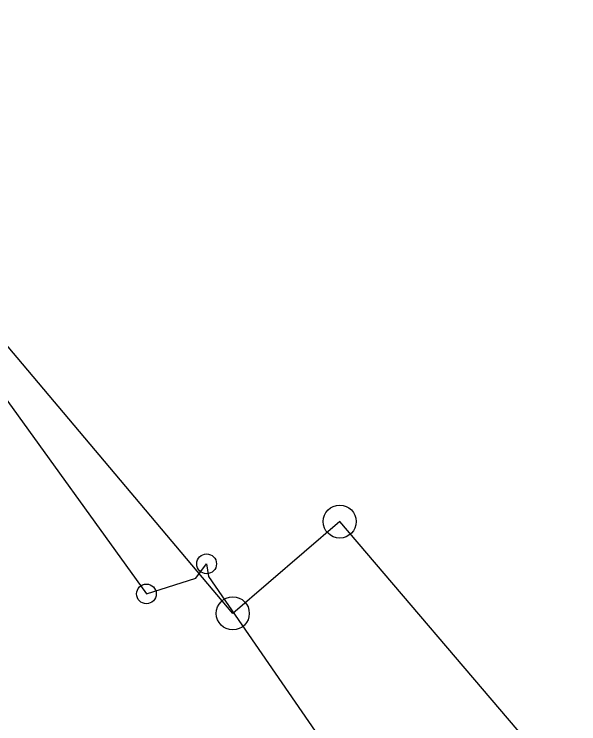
# Model space of a CAD drawing. Header units: metres. Extents: x 279543 to 281633, y 2052141 to 2055998.
# Drawn here: x 281361.1 to 281430.3, y 2052746.1 to 2052833.1 of the extents above; entities that cross this region are included whole.
import ezdxf

# ---------------------------------------------------------------- set-up
doc = ezdxf.new("R2010")
doc.units = ezdxf.units.M
doc.layers.add('POLY_PARCEL', color=6, linetype='Continuous')
doc.layers.add('V_BOUND_LINE', color=7, linetype='Continuous')

# ---------------------------------------------------------------- blocks, each defined once
blk = doc.blocks.new('GHNN')
for centre, radius in [((281400.953, 2052770.914), 2.029), ((281384.638, 2052765.733), 1.21), ((281377.264, 2052762.047), 1.21), ((281387.842, 2052759.658), 2.029)]:
    blk.add_circle(centre, radius)
at = {"layer": 'POLY_PARCEL'}
for p, q in [((281339.686, 2052814.16), (281377.264, 2052762.047)), ((281383.333, 2052763.965), (281384.638, 2052765.733)), ((281384.638, 2052765.733), (281384.87, 2052764.197)), ((281377.264, 2052762.047), (281383.333, 2052763.965)), ((281384.87, 2052764.197), (281402.945, 2052738.004))]:
    blk.add_line(p, q, dxfattribs=at)
at = {"layer": 'V_BOUND_LINE'}
for p, q in [((281387.842, 2052759.658), (281325.878, 2052833.146)), ((281400.953, 2052770.914), (281387.842, 2052759.658)), ((281430.261, 2052736.605), (281400.953, 2052770.914))]:
    blk.add_line(p, q, dxfattribs=at)

msp = doc.modelspace()

# ---------------------------------------------------------------- block references
msp.add_blockref('GHNN', (0, 0))

doc.saveas('drawing.dxf')
